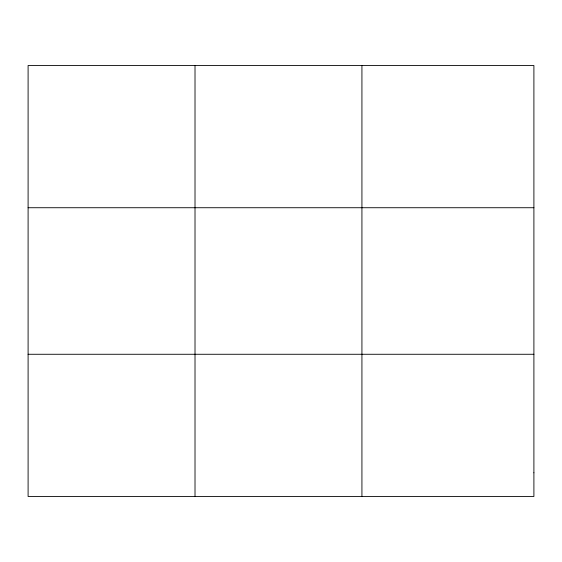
<?xml version="1.0" encoding="UTF-8"?>
<svg xmlns="http://www.w3.org/2000/svg" width="562" height="562" viewBox="0 0 562 562"><rect width="100%" height="100%" fill="white"/><g stroke="black" fill="none" stroke-linecap="round" stroke-linejoin="round"><path stroke-width="0.84" d="M195.014 496.492L195.014 65.508M361.928 496.492L361.928 65.508M28.1 207.729L533.9 207.729M28.1 354.271L533.9 354.271M533.9 472.79L533.9 496.492L28.1 496.492L28.1 65.508L533.9 65.508L533.9 472.79"/></g></svg>
